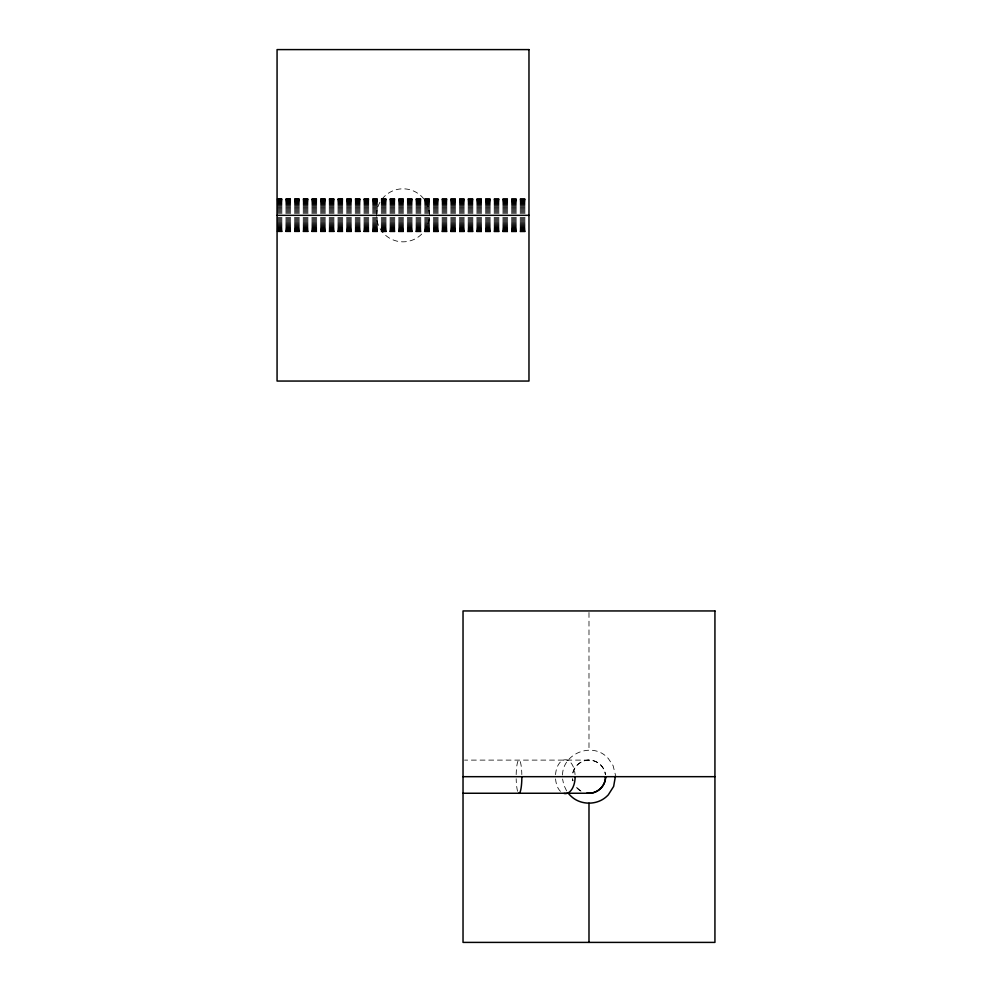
<?xml version="1.0" encoding="UTF-8"?>
<svg xmlns="http://www.w3.org/2000/svg" width="992" height="992" viewBox="0 0 992 992"><rect width="100%" height="100%" fill="white"/><g stroke="black" fill="none" stroke-linecap="round" stroke-linejoin="round"><path stroke-width="0.74" stroke-dasharray="4.96 3.72" d="M562.514 775.012C562.786 753.436 592.162 741.78 607.129 757.342A26.511 26.511 0 0 1 608.307 758.52L613.093 765.638L615.449 775.012M588.988 760.108C580.878 759.946 573.401 766.543 572.545 774.603A16.579 16.579 0 0 1 605.43 774.603C604.574 766.543 597.085 759.946 588.988 760.108L464.541 760.108M277.066 198.784L527.422 198.871M277.066 199.045L527.422 199.045M277.066 199.268L527.422 199.268M277.066 199.566L527.422 199.566M277.066 199.913L527.422 199.913M277.066 200.322L527.422 200.322M277.066 200.793L527.422 200.793M277.066 201.326L527.422 201.326M277.066 201.909L527.422 201.909M277.066 202.554L527.422 202.554M277.066 203.236L527.422 203.236M277.066 203.98L527.422 203.98M277.066 204.761L527.422 204.761M277.066 205.58L527.422 205.58M277.066 206.448L527.422 206.448M277.066 207.34L527.422 207.34M277.066 208.258L527.422 208.258M277.066 209.213L527.422 209.213M277.066 210.205L527.422 210.205M277.066 211.209L527.422 211.209M277.066 212.214L527.422 212.214M277.066 213.243L527.422 213.243M277.066 217.397L527.422 217.397M277.066 218.426L527.422 218.426M277.066 219.443L527.422 219.443M277.066 220.447L527.422 220.447M277.066 221.427L527.422 221.427M277.066 222.382L527.422 222.382M277.066 223.312L527.422 223.312M277.066 224.204L527.422 224.204M277.066 225.06L527.422 225.06M277.066 225.878L527.422 225.878M277.066 226.66L527.422 226.66M277.066 227.404L527.422 227.404M277.066 228.098L527.422 228.098M277.066 228.73L527.422 228.73M277.066 229.313L527.422 229.313M277.066 229.846L527.422 229.846M277.066 230.33L527.422 230.33M277.066 230.739L527.422 230.739M277.066 231.086L527.422 231.086M277.066 231.372L527.422 231.372M277.066 231.595L527.422 231.595M277.066 231.768L527.422 231.868M566.593 790.884L563.766 784.87L562.588 779.03M588.988 612.498L588.988 750.163M376.501 215.326A26.511 26.511 0 0 1 415.871 192.138A26.511 26.511 0 0 1 417.062 237.807A26.511 26.511 0 0 1 376.538 216.702M517.613 791.269A16.703 2.852 90 0 1 516.175 778.745M516.175 774.616A16.703 2.852 90 0 1 519.002 759.984A16.703 2.852 90 0 1 521.829 774.616M560.43 791.368A16.926 9.833 90 0 1 555.545 778.72M555.545 774.64A16.926 9.833 90 0 1 565.304 759.76A16.926 9.833 90 0 1 575.062 774.64M581.002 791.194L575.571 786.42A16.579 16.579 0 0 0 581.002 791.194M572.93 780.803L572.545 778.757A16.579 16.579 0 0 0 572.93 780.803"/><path stroke-width="1.49" d="M588.988 793.253C597.841 793.464 605.777 785.528 605.554 776.674A16.579 16.579 0 0 1 586.904 793.116L588.988 793.253L463.028 793.253M568.379 793.364L569.656 794.828A26.511 26.511 0 0 0 570.834 796.006C580.506 805.516 597.457 805.504 607.129 796.006A26.511 26.511 0 0 0 608.307 794.828L613.639 786.433L615.474 775.98M277.066 215.326L528.972 215.326M463.028 776.686L714.934 776.674M588.988 803.198L588.988 942.4M521.854 776.686A16.703 2.852 90 0 1 518.642 793.24M575.137 776.674A16.926 9.833 90 0 1 564.026 793.464M528.972 49.6L277.066 49.6L277.066 381.052L528.972 381.052L528.972 49.6M714.934 610.948L463.028 610.948L463.028 942.4L714.934 942.4L714.934 610.948"/></g></svg>
